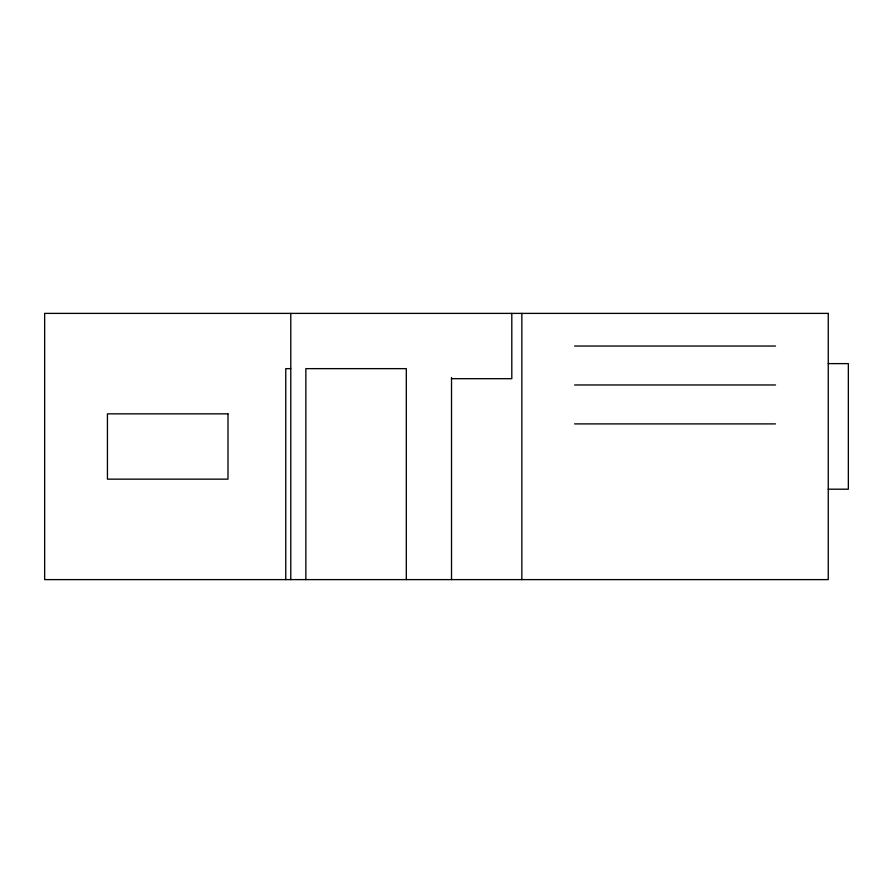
<?xml version="1.0" encoding="UTF-8"?>
<svg xmlns="http://www.w3.org/2000/svg" width="893" height="893" viewBox="0 0 893 893"><rect width="100%" height="100%" fill="white"/><g stroke="black" fill="none" stroke-linecap="round" stroke-linejoin="round"><path stroke-width="1.34" d="M574.59 346.037L775.515 346.037M828.257 363.618L848.35 363.618L848.35 489.197L828.257 489.197M290.783 368.642L285.76 368.642L285.76 579.613M451.523 378.688L511.801 378.688L511.801 313.387M574.59 384.972L775.515 384.972M574.59 423.896L775.515 423.896M521.847 313.387L521.847 579.613M451.523 377.505L451.523 579.613M406.315 579.613L406.315 368.642L305.852 368.642L305.852 579.613M290.783 313.387L290.783 579.613M828.257 313.387L44.65 313.387L44.65 579.613L828.257 579.613L828.257 313.387M227.994 413.85L107.439 413.85L107.439 479.15L227.994 479.15L227.994 413.85"/></g></svg>
